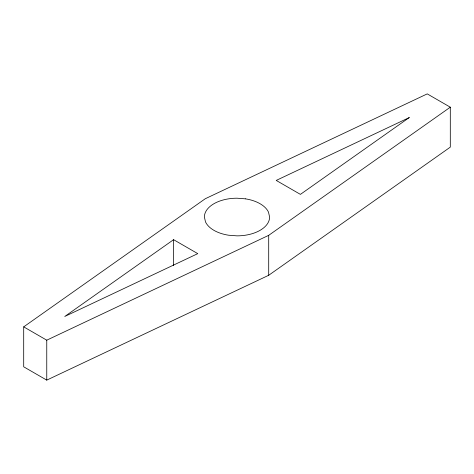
<?xml version="1.0" encoding="UTF-8"?>
<svg xmlns="http://www.w3.org/2000/svg" width="474" height="474" viewBox="0 0 474 474"><rect width="100%" height="100%" fill="white"/><g stroke="black" fill="none" stroke-linecap="round" stroke-linejoin="round"><path stroke-width="0.71" d="M23.7 326.864L205.295 198.725L427.24 93.882L450.3 107.195L450.3 147.136L268.705 275.276L46.76 380.118L23.7 366.805L23.7 326.864L46.76 340.178L268.705 235.335L450.3 107.195M173.591 239.678L64.772 316.466L197.777 253.637L173.591 239.678L173.591 265.564M268.705 235.335L268.705 275.276M46.76 340.178L46.76 380.118M409.228 117.593L300.409 194.381L276.224 180.422L409.228 117.593M245.443 198.843L237 198.203A32.611 18.83 0 0 0 204.389 217.033L205.503 221.903A32.611 18.83 0 0 0 228.557 235.217L237 235.856A32.611 18.83 0 0 0 269.611 217.033L268.497 212.156A32.611 18.83 0 0 0 245.443 198.843"/></g></svg>
